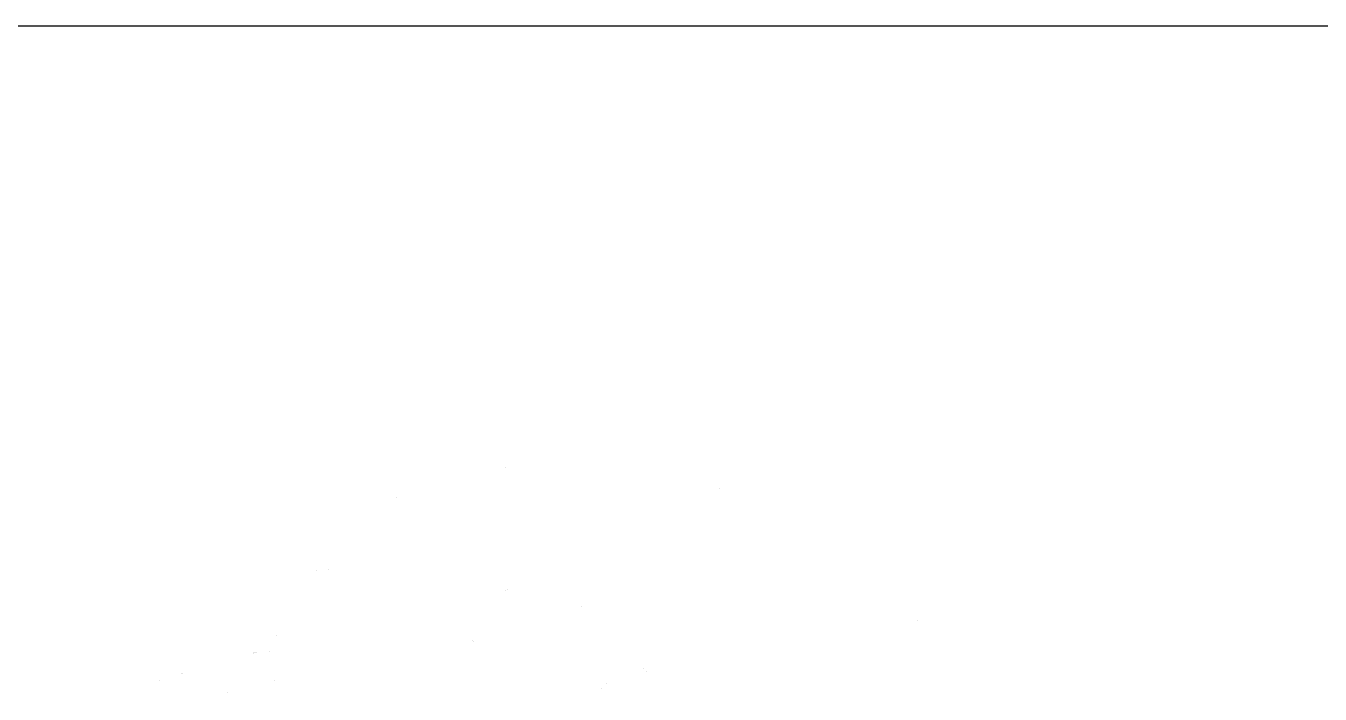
# Model space of a CAD drawing. Header units: millimetres. Extents: x -17065105 to 17100207, y -8720517 to 8710765.
# Drawn here: x 17219 to 4237412, y 6532912 to 8710765 of the extents above; entities that cross this region are included whole.
import ezdxf

# ---------------------------------------------------------------- set-up
doc = ezdxf.new("R2010")
doc.units = ezdxf.units.MM
doc.header["$PDMODE"] = 33
doc.header["$PDSIZE"] = -1
doc.layers.add('2020', color=6, linetype='Continuous')
doc.layers.add('ImageBW', color=255, linetype='Continuous')
picture_1 = doc.add_image_def('image1.jpg', size_in_pixel=(2058, 1050))

msp = doc.modelspace()

# ---------------------------------------------------------------- linework, layer by layer
at = {"layer": '2020'}
for p in [(1579714, 7272285), (1227299, 7174352), (2277640, 7203095), (965423, 6936954), (1002642, 6939613), (1580024, 6871204), (1587782, 6872447), (1828433, 6818010), (1828433, 6818010), (1828433, 6818010), (2925694, 6772797), (833278, 6724422), (761823, 6669916), (809969, 6670951), (1475001, 6707736), (1475001, 6707736), (1477077, 6702930), (758164, 6667709), (758164, 6667709), (758164, 6667709), (758164, 6667709), (758164, 6667709), (758164, 6667709), (758164, 6667709), (758164, 6667709), (758164, 6667709), (758164, 6667709), (758313, 6667756), (758313, 6667756), (759996, 6666440), (759996, 6666440), (759996, 6666440), (765325, 6666944), (768320, 6667518), (525922, 6601466), (527723, 6601063), (2030353, 6617044), (2042326, 6607692), (453354, 6575999), (826838, 6578181), (1893320, 6550089), (1909878, 6566128), (674995, 6537792)]:
    msp.add_point(p, dxfattribs=at)

# ---------------------------------------------------------------- pictures from other files: only their frames are drawn
at = {"layer": 'ImageBW'}
image = msp.add_image(picture_1, insert=(-17065105, -8720517), size_in_units=(34165312, 17431282), dxfattribs=at)
image.dxf.flags = 7

doc.saveas('drawing.dxf')
